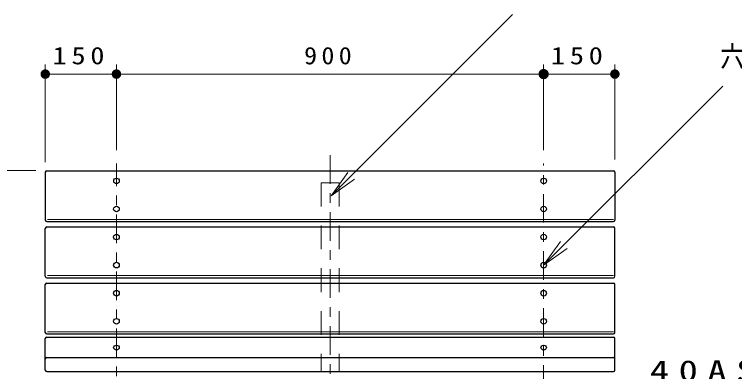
# Model space of a CAD drawing. Units: millimetres on the paper, scale 1:20. Extents: x -365 to 0, y -37 to 257.
# Drawn here: x -298.2 to -222.3, y 123.5 to 161.1 of the extents above; entities that cross this region are included whole.
import ezdxf

# ---------------------------------------------------------------- set-up
doc = ezdxf.new("R2010")
doc.units = ezdxf.units.MM
doc.linetypes.add('USER1', pattern=[4.5, 2.5, -2])
doc.linetypes.add('USER2', pattern=[6, 3, -1, 1, -1])
doc.layers.add('1_20', color=7, linetype='Continuous', lineweight=25)
doc.styles.add('ＭＳ ゴシック', font='')
doc.styles.get('ＭＳ ゴシック').set_extended_font_data('MS Gothic')

# ---------------------------------------------------------------- blocks, each defined once
blk = doc.blocks.new('filled_dot')
at = {"color": 0, "linetype": 'Continuous', "lineweight": -2, "const_width": 1.25}
blk.add_lwpolyline([(-0.625, 0, 1), (0.625, 0, 1)], format="xyb", close=True, dxfattribs=at)
blk = doc.blocks.new('open_arrow')
at = {"color": 0, "linetype": 'Continuous', "lineweight": -2}
blk.add_lwpolyline([(7.5, 1.25), (0, 0), (7.5, -1.25)], dxfattribs=at)

msp = doc.modelspace()

# ---------------------------------------------------------------- linework, layer by layer
at = {"layer": '1_20', "lineweight": 13}
for p, q in [((-264.846, 141.975), (-245.742, 161.079)), ((-294.955, 145.549), (-294.955, 155.799)), ((-287.455, 146.799), (-287.455, 155.799)), ((-242.455, 146.799), (-242.455, 155.799)), ((-234.955, 145.799), (-234.955, 155.799)), ((-294.955, 154.799), (-287.455, 154.799)), ((-287.455, 154.799), (-242.455, 154.799)), ((-242.455, 154.799), (-234.955, 154.799)), ((-242.455, 134.698), (-223.579, 153.528)), ((-295.955, 144.645), (-318.455, 144.645)), ((-294.705, 139.497), (-235.105, 139.497)), ((-294.705, 133.591), (-235.105, 133.591)), ((-294.705, 127.685), (-235.105, 127.685))]:
    msp.add_line(p, q, dxfattribs=at)
at = {"layer": '1_20', "linetype": 'USER2', "lineweight": 13}
for p, q in [((-264.955, 146.263), (-264.955, 120.507)), ((-287.455, 83.024), (-287.455, 145.409)), ((-242.455, 103.167), (-242.455, 145.409))]:
    msp.add_line(p, q, dxfattribs=at)
at = {"layer": '1_20'}
for p, q in [((-294.955, 144.47), (-294.955, 139.426)), ((-294.805, 144.62), (-235.105, 144.62)), ((-234.955, 144.47), (-234.955, 139.426)), ((-294.805, 139.276), (-235.105, 139.276)), ((-294.955, 133.52), (-294.955, 138.565)), ((-294.805, 138.715), (-235.105, 138.715)), ((-234.955, 133.52), (-234.955, 138.565)), ((-294.805, 133.37), (-235.105, 133.37)), ((-294.805, 132.809), (-235.105, 132.809)), ((-294.955, 127.615), (-294.955, 132.659)), ((-234.955, 127.615), (-234.955, 132.659)), ((-294.805, 127.465), (-235.105, 127.465)), ((-294.955, 123.65), (-294.955, 126.982)), ((-294.805, 127.132), (-235.105, 127.132)), ((-234.955, 123.65), (-234.955, 126.982)), ((-294.805, 124.995), (-235.105, 124.995)), ((-294.805, 123.5), (-235.105, 123.5))]:
    msp.add_line(p, q, dxfattribs=at)
at = {"layer": '1_20', "linetype": 'USER1', "lineweight": 13}
for p, q in [((-265.905, 143.37), (-265.905, 123.5)), ((-265.905, 143.37), (-264.005, 143.37)), ((-264.005, 143.37), (-264.005, 123.5))]:
    msp.add_line(p, q, dxfattribs=at)
at = {"layer": '1_20'}
for centre in [(-287.45, 143.557), (-242.45, 143.557), (-287.455, 140.604), (-242.455, 140.604), (-287.455, 137.651), (-242.455, 137.651), (-287.455, 134.698), (-242.455, 134.698), (-287.455, 131.745), (-242.455, 131.745), (-287.455, 128.793), (-242.455, 128.793)]:
    msp.add_circle(centre, 0.295, dxfattribs=at)
for centre, start, end in [((-294.805, 144.47), 90, 180), ((-235.105, 144.47), 0, 90), ((-294.805, 139.426), 180, 270), ((-235.105, 139.426), 270, 0), ((-294.805, 138.565), 90, 180), ((-235.105, 138.565), 0, 90), ((-294.805, 133.52), 180, 270), ((-294.805, 132.659), 90, 180), ((-235.105, 133.52), 270, 0), ((-235.105, 132.659), 0, 90), ((-294.805, 127.615), 180, 270), ((-235.105, 127.615), 270, 0), ((-294.805, 126.982), 90, 180), ((-235.105, 126.982), 0, 90), ((-294.805, 124.845), 90, 180), ((-235.105, 124.845), 0, 90), ((-294.805, 123.65), 180, 270), ((-235.105, 123.65), 270, 0)]:
    msp.add_arc(centre, 0.15, start, end, dxfattribs=at)
for centre in [(-287.455, 126.021), (-242.455, 126.021)]:
    msp.add_ellipse(centre, major_axis=(0.295, 0), ratio=0.821755, dxfattribs=at)

# ---------------------------------------------------------------- block references
at = {"layer": '1_20', "lineweight": 13, "xscale": 0.4, "yscale": 0.4}
for p in [(-294.955, 154.799), (-242.455, 154.799)]:
    msp.add_blockref('filled_dot', p, dxfattribs=at)
at = {"layer": '1_20', "lineweight": 13}
for name, p, xscale, yscale, rotation in [('filled_dot', (-287.455, 154.799), 0.4, 0.4, 180), ('filled_dot', (-242.455, 154.799), 0.431, 0.431, 180), ('filled_dot', (-234.955, 154.799), 0.4, 0.4, 180), ('open_arrow', (-264.846, 141.975), 0.4, 0.4, 45), ('open_arrow', (-242.455, 134.698), 0.4, 0.4, 44.9)]:
    msp.add_blockref(name, p, dxfattribs=dict(at, xscale=xscale, yscale=yscale, rotation=rotation))

# ---------------------------------------------------------------- texts
at = {"layer": '1_20', "style": 'ＭＳ ゴシック'}
for s, insert, char_height, attachment_point in [('\\T1.5;\\W0.85;六角穴付化粧小ネジ\\~M6\\~SUS', (-223.854, 156.528), 2.199, 4), ('\\T1.33;\\W1.2;150', (-291.205, 155.799), 1.833, 8), ('\\T1.33;\\W1.1;900', (-264.955, 155.799), 1.833, 8), ('\\T1.33;\\W1.2;150', (-238.705, 155.799), 1.833, 8), ('\\T1.5;\\W1.35;40ASGP', (-231.263, 123.573), 2.199, 4)]:
    msp.add_mtext(s, dxfattribs=dict(at, insert=insert, char_height=char_height, attachment_point=attachment_point))

doc.saveas('drawing.dxf')
